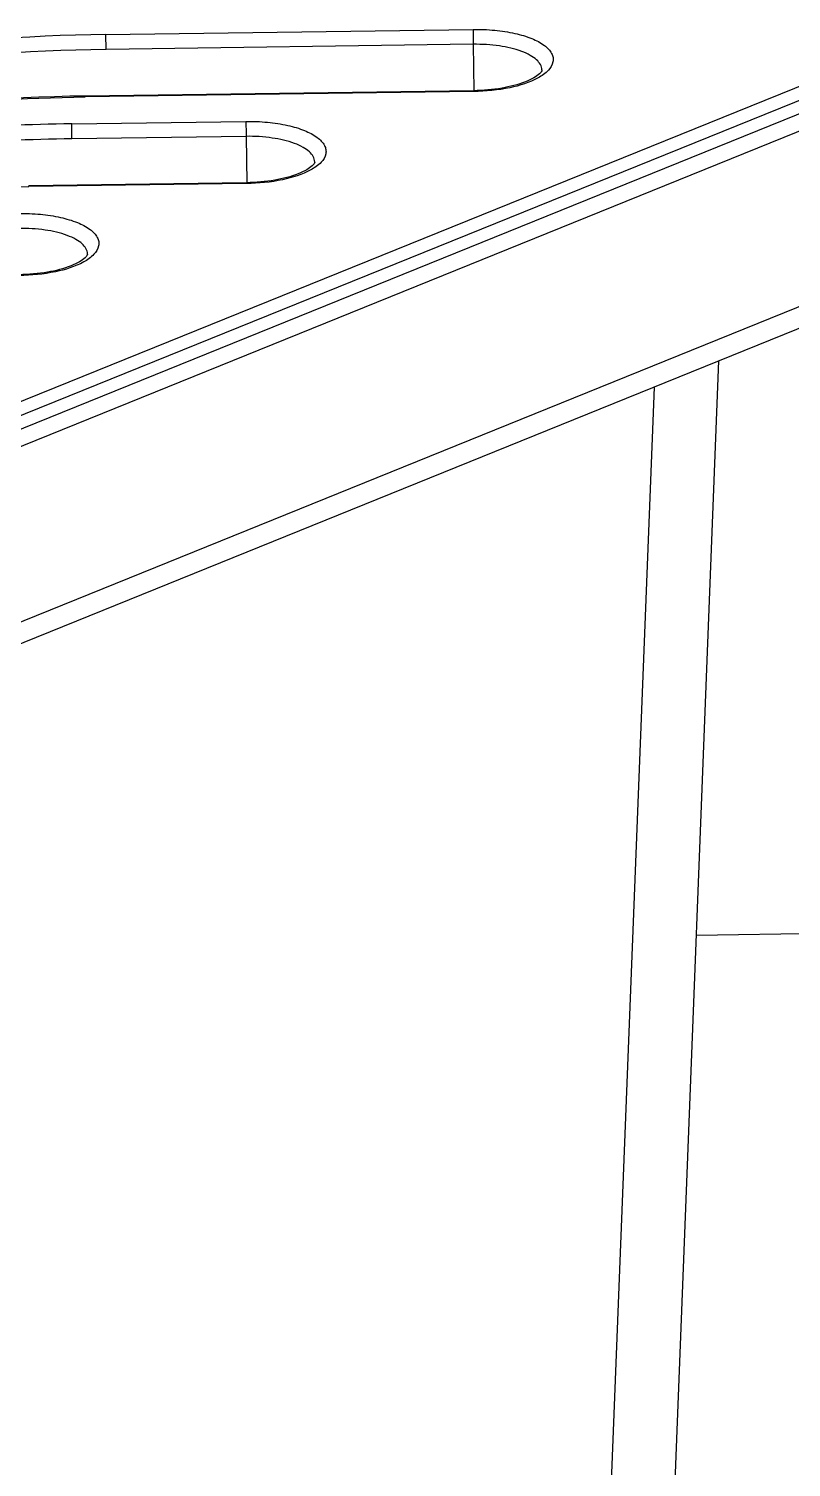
# Model space of a CAD drawing. Header units: millimetres. Extents: x 3083 to 7283, y 1609 to 4579.
# Drawn here: x 6166 to 6203.9, y 4070.8 to 4142.5 of the extents above; entities that cross this region are included whole.
import ezdxf

# ---------------------------------------------------------------- set-up
doc = ezdxf.new("R2010")
doc.units = ezdxf.units.MM

msp = doc.modelspace()

# ---------------------------------------------------------------- linework, layer by layer
at = {"linetype": 'Continuous'}
for p, q in [((6091.027, 4093.021, -163.187), (6215.011, 4143.244, -163.187)), ((6091.11, 4093.748, -163.187), (6212.68, 4142.994, -163.187)), ((6091.912, 4092.704, -163.187), (6215.859, 4142.912, -163.187)), ((6169.799, 4142.184, -163.187), (6188.081, 4142.437, -163.187)), ((6092.322, 4092.003, -163.187), (6216.27, 4142.211, -163.187)), ((6169.809, 4141.44, -163.187), (6169.799, 4142.184, -163.187)), ((6188.091, 4141.693, -163.187), (6169.809, 4141.44, -163.187)), ((6188.091, 4141.693, -163.187), (6188.124, 4139.385, -163.187)), ((6188.111, 4139.384, -163.187), (6168.773, 4139.117, -163.187)), ((6188.111, 4139.34, -163.187), (6168.773, 4139.072, -163.187)), ((6168.773, 4139.072, -163.187), (6168.773, 4139.117, -163.187)), ((6188.111, 4139.34, -163.187), (6188.111, 4139.384, -163.187)), ((6168.1, 4137.735, -163.187), (6176.77, 4137.855, -163.187)), ((6168.11, 4136.991, -163.187), (6168.1, 4137.735, -163.187)), ((6176.78, 4137.111, -163.187), (6168.11, 4136.991, -163.187)), ((6176.78, 4137.111, -163.187), (6176.814, 4134.803, -163.187)), ((6176.8, 4134.803, -163.187), (6165.959, 4134.653, -163.187)), ((6165.96, 4134.608, -163.187), (6165.959, 4134.653, -163.187)), ((6176.8, 4134.758, -163.187), (6165.96, 4134.608, -163.187)), ((6176.8, 4134.758, -163.187), (6176.8, 4134.803, -163.187)), ((6215.678, 4133.231, -163.187), (6092.45, 4083.314, -163.187)), ((6214.92, 4131.839, -163.187), (6091.692, 4081.922, -163.187)), ((6194.483, 3976.605, -163.187), (6200.322, 4125.925, -163.187)), ((6197.09, 4124.616, -163.187), (6191.195, 3973.667, -163.187)), ((6209.424, 4097.462, -163.187), (6199.205, 4097.321, -163.187))]:
    msp.add_line(p, q, dxfattribs=at)
for centre, radius, start, end in [((6171.251, 4050.087, -163.187), 93.436, 90.76068, 105.56597), ((6171.259, 4050.226, -163.187), 93.342, 90.76612, 105.57952), ((6356.953, 4144.281, -163.187), 168.882, 180.62547, 180.87793), ((6171.082, 4047.78, -163.187), 94.413, 90.77845, 105.48092), ((6171.091, 4047.779, -163.187), 93.67, 90.78427, 105.50782), ((6170.167, 4041.329, -163.187), 97.8, 90.81654, 105.24083), ((6345.642, 4139.699, -163.187), 168.882, 180.62547, 180.87793)]:
    msp.add_arc(centre, radius, start, end, dxfattribs=at)
for points, knots in [([(6188.081, 4142.437, -163.187), (6188.441, 4142.442, -163.187), (6189.14, 4142.415, -163.187), (6190.124, 4142.267, -163.187), (6190.962, 4142.022, -163.187), (6191.6, 4141.702, -163.187), (6191.965, 4141.347, -163.187), (6192.075, 4141.037, -163.187), (6192.068, 4140.726, -163.187), (6191.815, 4140.33, -163.187), (6191.501, 4140.122, -163.187), (6191.315, 4140.019, -163.187)], [0, 0, 0, 0, 0.187137, 0.362467, 0.51537, 0.63869, 0.731395, 0.769811, 0.806693, 0.889428, 1, 1, 1, 1]), ([(6191.51, 4140.415, -163.187), (6191.507, 4140.605, -163.187), (6191.304, 4140.907, -163.187), (6190.91, 4141.166, -163.187), (6190.298, 4141.439, -163.187), (6189.343, 4141.65, -163.187), (6188.526, 4141.699, -163.187), (6188.091, 4141.693, -163.187)], [0, 0, 0, 0, 0.1471, 0.247526, 0.368438, 0.662773, 1, 1, 1, 1]), ([(6191.51, 4140.415, -163.187), (6191.51, 4140.399, -163.187), (6191.48, 4140.326, -163.187), (6191.348, 4140.188, -163.187), (6191.08, 4139.996, -163.187), (6190.466, 4139.716, -163.187), (6189.458, 4139.466, -163.187), (6188.583, 4139.391, -163.187), (6188.111, 4139.384, -163.187)], [0, 0, 0, 0, 0.013068, 0.062599, 0.15443, 0.28215, 0.613211, 1, 1, 1, 1]), ([(6191.315, 4140.019, -163.187), (6190.88, 4139.78, -163.187), (6189.811, 4139.457, -163.187), (6188.714, 4139.348, -163.187), (6188.111, 4139.34, -163.187)], [0, 0, 0, 0, 0.451165, 1, 1, 1, 1]), ([(6144.446, 4135.658, -163.187), (6146.422, 4136.19, -163.187), (6154.401, 4138.092, -163.187), (6162.62, 4138.998, -163.187), (6168.773, 4139.072, -163.187)], [0, 0, 0, 0, 0.24959, 1, 1, 1, 1]), ([(6168.1, 4137.735, -163.187), (6166.022, 4137.708, -163.187), (6157.736, 4137.336, -163.187), (6149.501, 4135.92, -163.187), (6143.498, 4134.32, -163.187)], [0, 0, 0, 0, 0.250692, 1, 1, 1, 1]), ([(6176.77, 4137.855, -163.187), (6177.13, 4137.86, -163.187), (6177.829, 4137.833, -163.187), (6178.813, 4137.686, -163.187), (6179.651, 4137.441, -163.187), (6180.289, 4137.121, -163.187), (6180.654, 4136.766, -163.187), (6180.764, 4136.455, -163.187), (6180.758, 4136.144, -163.187), (6180.504, 4135.749, -163.187), (6180.19, 4135.54, -163.187), (6180.004, 4135.438, -163.187)], [0, 0, 0, 0, 0.187137, 0.362467, 0.51537, 0.63869, 0.731395, 0.769811, 0.806693, 0.889428, 1, 1, 1, 1]), ([(6168.11, 4136.991, -163.187), (6166.044, 4136.963, -163.187), (6157.809, 4136.586, -163.187), (6149.624, 4135.175, -163.187), (6143.657, 4133.58, -163.187)], [0, 0, 0, 0, 0.250641, 1, 1, 1, 1]), ([(6180.199, 4135.833, -163.187), (6180.196, 4136.023, -163.187), (6179.993, 4136.325, -163.187), (6179.599, 4136.584, -163.187), (6178.987, 4136.857, -163.187), (6178.032, 4137.068, -163.187), (6177.215, 4137.117, -163.187), (6176.78, 4137.111, -163.187)], [0, 0, 0, 0, 0.1471, 0.247526, 0.368438, 0.662773, 1, 1, 1, 1]), ([(6180.199, 4135.833, -163.187), (6180.199, 4135.817, -163.187), (6180.169, 4135.744, -163.187), (6180.038, 4135.606, -163.187), (6179.769, 4135.414, -163.187), (6179.155, 4135.134, -163.187), (6178.147, 4134.884, -163.187), (6177.272, 4134.809, -163.187), (6176.8, 4134.803, -163.187)], [0, 0, 0, 0, 0.013068, 0.062599, 0.15443, 0.28215, 0.613211, 1, 1, 1, 1]), ([(6180.004, 4135.438, -163.187), (6179.569, 4135.199, -163.187), (6178.5, 4134.876, -163.187), (6177.403, 4134.766, -163.187), (6176.8, 4134.758, -163.187)], [0, 0, 0, 0, 0.451165, 1, 1, 1, 1]), ([(6140.434, 4131.188, -163.187), (6144.597, 4132.242, -163.187), (6153.055, 4133.902, -163.187), (6161.655, 4134.552, -163.187), (6165.96, 4134.608, -163.187)], [0, 0, 0, 0, 0.499332, 1, 1, 1, 1]), ([(6165.459, 4133.273, -163.187), (6165.82, 4133.278, -163.187), (6166.518, 4133.251, -163.187), (6167.502, 4133.104, -163.187), (6168.34, 4132.859, -163.187), (6168.978, 4132.539, -163.187), (6169.343, 4132.184, -163.187), (6169.454, 4131.873, -163.187), (6169.447, 4131.562, -163.187), (6169.193, 4131.167, -163.187), (6168.879, 4130.958, -163.187), (6168.693, 4130.856, -163.187)], [0, 0, 0, 0, 0.187137, 0.362467, 0.51537, 0.63869, 0.731395, 0.769811, 0.806693, 0.889428, 1, 1, 1, 1]), ([(6168.888, 4131.251, -163.187), (6168.885, 4131.441, -163.187), (6168.682, 4131.743, -163.187), (6168.288, 4132.002, -163.187), (6167.676, 4132.275, -163.187), (6166.721, 4132.486, -163.187), (6165.904, 4132.535, -163.187), (6165.469, 4132.529, -163.187)], [0, 0, 0, 0, 0.1471, 0.247526, 0.368438, 0.662773, 1, 1, 1, 1]), ([(6168.888, 4131.251, -163.187), (6168.888, 4131.235, -163.187), (6168.858, 4131.162, -163.187), (6168.727, 4131.024, -163.187), (6168.458, 4130.833, -163.187), (6167.844, 4130.552, -163.187), (6166.837, 4130.302, -163.187), (6165.961, 4130.227, -163.187), (6165.489, 4130.221, -163.187)], [0, 0, 0, 0, 0.013068, 0.062599, 0.15443, 0.28215, 0.613211, 1, 1, 1, 1]), ([(6168.693, 4130.856, -163.187), (6168.259, 4130.617, -163.187), (6167.189, 4130.294, -163.187), (6166.092, 4130.184, -163.187), (6165.489, 4130.176, -163.187)], [0, 0, 0, 0, 0.451165, 1, 1, 1, 1])]:
    msp.add_open_spline(points, degree=3, knots=knots, dxfattribs=at)

doc.saveas('drawing.dxf')
